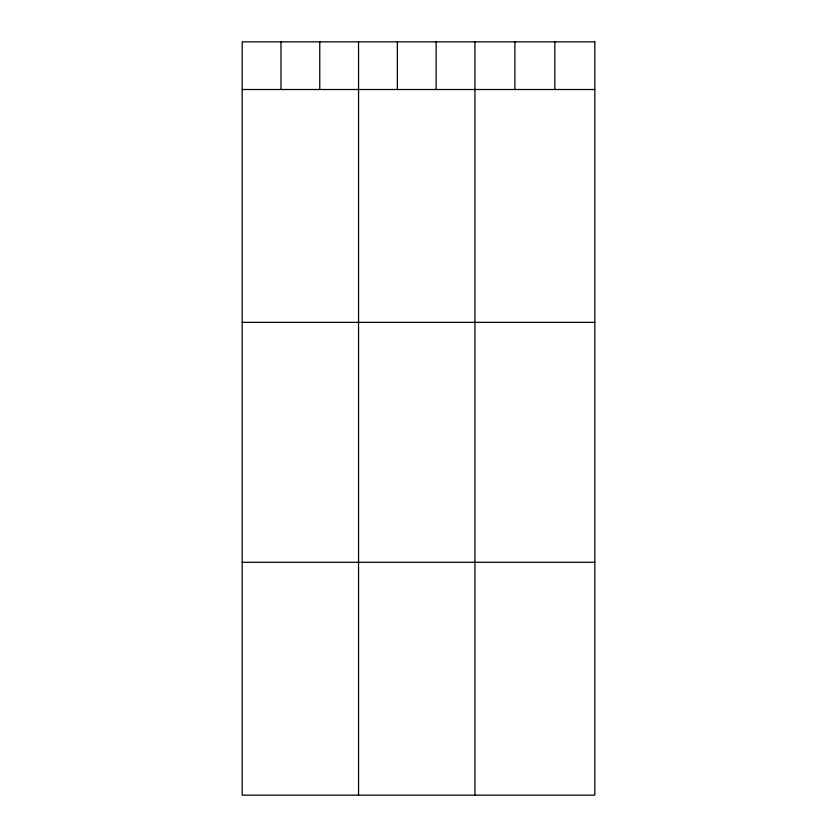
<?xml version="1.0" encoding="UTF-8"?>
<svg xmlns="http://www.w3.org/2000/svg" width="837" height="837" viewBox="0 0 837 837"><rect width="100%" height="100%" fill="white"/><g stroke="black" fill="none" stroke-linecap="round" stroke-linejoin="round"><path stroke-width="1.26" d="M242.186 89.507L594.814 89.507M242.186 322.371L594.814 322.371M242.186 562.286L594.814 562.286M554.847 41.85L554.847 89.507M514.881 41.85L514.881 89.507M474.924 41.85L474.924 795.15M436.129 41.85L436.129 89.507M397.345 41.85L397.345 89.507M358.55 41.85L358.55 795.15M319.765 41.85L319.765 89.507M280.981 41.85L280.981 89.507M594.814 41.85L242.186 41.85L242.186 795.15L594.814 795.15L594.814 41.85"/></g></svg>
